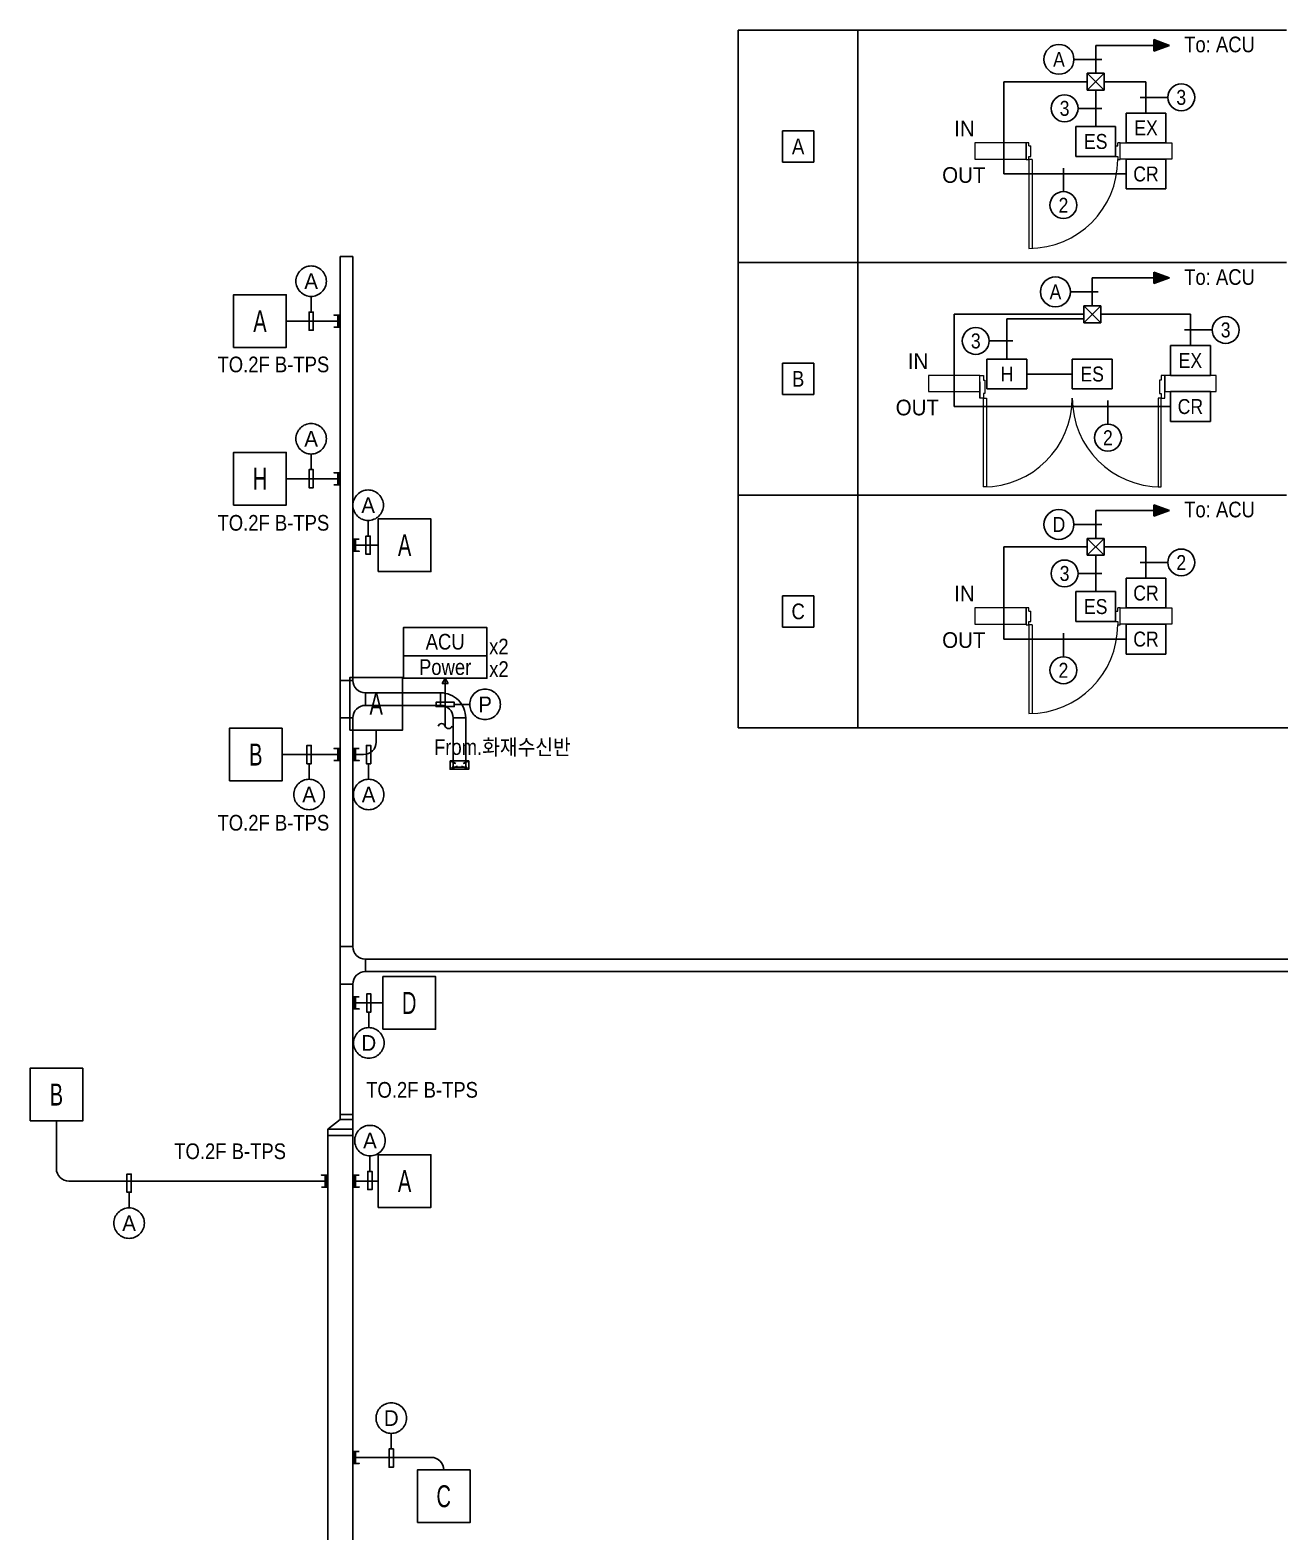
# Model space of a CAD drawing. Header units: millimetres. Extents: x 88230 to 502050, y -351975 to 882900.
# Drawn here: x 267720 to 297619, y -139685 to -103750 of the extents above; entities that cross this region are included whole.
import ezdxf
from ezdxf.enums import TextEntityAlignment as Align

# ---------------------------------------------------------------- set-up
doc = ezdxf.new("R2010")
doc.units = ezdxf.units.MM
doc.header["$LTSCALE"] = 150
doc.set_wipeout_variables(frame=1)
doc.linetypes.add('D1', pattern=[3, 1, -1, 1])
for name, color, linetype in [('-----20 General Symbol', 3, 'Continuous'), ('-----27 Communication Cable Tray', 2, 'Continuous'), ('-----29 Indicator', 1, 'Continuous'), ('-----30 Text', 2, 'Continuous'), ('4', 4, 'Continuous'), ('6', 6, 'Continuous')]:
    doc.layers.add(name, color=color, linetype=linetype)
doc.layers.add('-----31 Base Plan', color=8, linetype='Continuous', lineweight=0)
doc.styles.add('ELEC', font='')
doc.styles.get('ELEC').set_extended_font_data('Dotum')

# ---------------------------------------------------------------- blocks, each defined once
blk = doc.blocks.new('A$396929284792')
at = {"layer": '4', "ltscale": 0.05}
h = blk.add_hatch(color=256, dxfattribs=at)
h.dxf.hatch_style = 1
h.paths.add_polyline_path([(9938, 16187), (10316, 16325), (9938, 16462)])
at = {"layer": '4'}
h = blk.add_hatch(color=256, dxfattribs=at)
h.dxf.hatch_style = 1
h.paths.add_polyline_path([(9938, 10624), (10316, 10761), (9938, 10899)])
h = blk.add_hatch(color=256, dxfattribs=at)
h.dxf.hatch_style = 1
h.paths.add_polyline_path([(9938, 5060), (10316, 5197), (9938, 5335)])
at = {"layer": '-----20 General Symbol'}
for p, q in [((8346, 15657), (8752, 15657)), ((8346, 15252), (8346, 15657)), ((8752, 15252), (8346, 15657)), ((8346, 15252), (8752, 15657)), ((8752, 15657), (8752, 15252)), ((8752, 15252), (8346, 15252)), ((8262, 10093), (8668, 10093)), ((8262, 9688), (8262, 10093)), ((8668, 9688), (8262, 10093)), ((8262, 9688), (8668, 10093)), ((8668, 10093), (8668, 9688)), ((8668, 9688), (8262, 9688)), ((8346, 4530), (8752, 4530)), ((8346, 4124), (8346, 4530)), ((8752, 4124), (8346, 4530)), ((8346, 4124), (8752, 4530)), ((8752, 4530), (8752, 4124)), ((8752, 4124), (8346, 4124))]:
    blk.add_line(p, q, dxfattribs=at)
at = {"layer": '-----20 General Symbol', "color": 1}
for p, q in [((8072, 14384), (9026, 14384)), ((8072, 13668), (8072, 14384)), ((9026, 14384), (9026, 13668)), ((9275, 14707), (10229, 14707)), ((9275, 13992), (9275, 14707)), ((10229, 14707), (10229, 13992)), ((1806, 14284), (1056, 14284)), ((1056, 14284), (1056, 13534)), ((1806, 13534), (1806, 14284)), ((9026, 13668), (8072, 13668)), ((10229, 13992), (9275, 13992)), ((1056, 13534), (1806, 13534)), ((9275, 13605), (10229, 13605)), ((9275, 12890), (9275, 13605)), ((10229, 13605), (10229, 12890)), ((10229, 12890), (9275, 12890)), ((10337, 9143), (11291, 9143)), ((10337, 8428), (10337, 9143)), ((11291, 9143), (11291, 8428)), ((1806, 8721), (1056, 8721)), ((1056, 8721), (1056, 7971)), ((1806, 7971), (1806, 8721)), ((5948, 8820), (6901, 8820)), ((5948, 8105), (5948, 8820)), ((6901, 8820), (6901, 8105)), ((7988, 8820), (8942, 8820)), ((7988, 8105), (7988, 8820)), ((8942, 8820), (8942, 8105)), ((11291, 8428), (10337, 8428)), ((1056, 7971), (1806, 7971)), ((6901, 8105), (5948, 8105)), ((8942, 8105), (7988, 8105)), ((10337, 8042), (11291, 8042)), ((10337, 7326), (10337, 8042)), ((11291, 8042), (11291, 7326)), ((11291, 7326), (10337, 7326)), ((8072, 3256), (9026, 3256)), ((8072, 2541), (8072, 3256)), ((9026, 3256), (9026, 2541)), ((9275, 3580), (10229, 3580)), ((9275, 2864), (9275, 3580)), ((10229, 3580), (10229, 2864)), ((1806, 3157), (1056, 3157)), ((1056, 3157), (1056, 2407)), ((1806, 2407), (1806, 3157)), ((9026, 2541), (8072, 2541)), ((10229, 2864), (9275, 2864)), ((1056, 2407), (1806, 2407)), ((9275, 2478), (10229, 2478)), ((9275, 1762), (9275, 2478)), ((10229, 2478), (10229, 1762)), ((10229, 1762), (9275, 1762))]:
    blk.add_line(p, q, dxfattribs=at)
at = {"layer": '-----29 Indicator', "color": 1}
for p, q in [((0, 16691), (2861, 16691)), ((0, 11128), (0, 16691)), ((2861, 16691), (2861, 11128)), ((13115, 16691), (2861, 16691)), ((2861, 16691), (2861, 11128)), ((2861, 11128), (0, 11128)), ((0, 11128), (2861, 11128)), ((0, 5564), (0, 11128)), ((2861, 11128), (13115, 11128)), ((2861, 11128), (2861, 5564)), ((13115, 11128), (2861, 11128)), ((2861, 11128), (2861, 5564)), ((2861, 5564), (0, 5564)), ((0, 5564), (2861, 5564)), ((0, 0), (0, 5564)), ((2861, 5564), (13115, 5564)), ((2861, 5564), (2861, 0)), ((13115, 5564), (2861, 5564)), ((2861, 5564), (2861, 0)), ((0, 0), (39345, 0))]:
    blk.add_line(p, q, dxfattribs=at)
at = {"layer": '-----29 Indicator', "color": 1, "linetype": 'Continuous'}
for p, q in [((8406, 15991), (8027, 15991)), ((8692, 15991), (8406, 15991)), ((8406, 14818), (8126, 14818)), ((8692, 14818), (8406, 14818)), ((9609, 15081), (9895, 15081)), ((9895, 15081), (10273, 15081)), ((7777, 13391), (7777, 13105)), ((7777, 13105), (7777, 12825)), ((8322, 10427), (7943, 10427)), ((8608, 10427), (8322, 10427)), ((10671, 9517), (10957, 9517)), ((10957, 9517), (11336, 9517)), ((6281, 9254), (6002, 9254)), ((6568, 9254), (6281, 9254)), ((8840, 7827), (8840, 7541)), ((8840, 7541), (8840, 7261)), ((8406, 4863), (8027, 4863)), ((8692, 4863), (8406, 4863)), ((9609, 3953), (9895, 3953)), ((9895, 3953), (10273, 3953)), ((8406, 3690), (8126, 3690)), ((8692, 3690), (8406, 3690)), ((7777, 2263), (7777, 1977)), ((7777, 1977), (7777, 1697))]:
    blk.add_line(p, q, dxfattribs=at)
for centre, radius in [((7670, 15991), 358), ((7804, 14818), 322), ((10595, 15081), 322), ((7777, 12503), 322), ((7586, 10427), 358), ((11657, 9517), 322), ((5680, 9254), 322), ((8840, 6939), 322), ((7670, 4863), 358), ((7804, 3690), 322), ((10595, 3953), 322), ((7777, 1375), 322)]:
    blk.add_circle(centre, radius, dxfattribs=at)
at = {"layer": '-----31 Base Plan'}
for p, q in [((6888, 13992), (5661, 13992)), ((5661, 13992), (5661, 13605)), ((6888, 13992), (6888, 13592)), ((6951, 13992), (6888, 13992)), ((6888, 13605), (6888, 13992)), ((6951, 13918), (6951, 13992)), ((6951, 13918), (7001, 13918)), ((6951, 13592), (6951, 13668)), ((6951, 13668), (7001, 13668)), ((7001, 13668), (7001, 13918)), ((9026, 13918), (9026, 13668)), ((9026, 13918), (9076, 13918)), ((9026, 13668), (9076, 13668)), ((9076, 13918), (9076, 13992)), ((9138, 13992), (9076, 13992)), ((9076, 13668), (9076, 13592)), ((9138, 13592), (9138, 13992)), ((9138, 13992), (10366, 13992)), ((9138, 13605), (9138, 13992)), ((10366, 13992), (10366, 13605)), ((5661, 13605), (6888, 13605)), ((6888, 13592), (6951, 13592)), ((7026, 13592), (6951, 13592)), ((6951, 13592), (6951, 11467)), ((7026, 13592), (7026, 11468)), ((9076, 13592), (9138, 13592)), ((10366, 13605), (9138, 13605)), ((5776, 8428), (4548, 8428)), ((4548, 8428), (4548, 8042)), ((5776, 7887), (5776, 8428)), ((5776, 8428), (5862, 8428)), ((5776, 8042), (5776, 8428)), ((5776, 8274), (5776, 7887)), ((5862, 8428), (5862, 8318)), ((5862, 8318), (5899, 8318)), ((5899, 8318), (5899, 7998)), ((10114, 8318), (10078, 8318)), ((10078, 8318), (10078, 7998)), ((10200, 8428), (10114, 8428)), ((10114, 8428), (10114, 8318)), ((10200, 7887), (10200, 8428)), ((11428, 8428), (10200, 8428)), ((10200, 8428), (10200, 8042)), ((11428, 8042), (11428, 8428)), ((4548, 8042), (5776, 8042)), ((5899, 7998), (5862, 7998)), ((5862, 7998), (5862, 7887)), ((10078, 7998), (10114, 7998)), ((10114, 7998), (10114, 7887)), ((10200, 8042), (11428, 8042)), ((5862, 7887), (5776, 7887)), ((5862, 7887), (5862, 7887)), ((5862, 5761), (5862, 7887)), ((5862, 7887), (5935, 7887)), ((5935, 7887), (5935, 5761)), ((10041, 7887), (10041, 5761)), ((10114, 7887), (10041, 7887)), ((10114, 7887), (10114, 7887)), ((10114, 7887), (10114, 7887)), ((10114, 7887), (10200, 7887)), ((10114, 5761), (10114, 7887)), ((5935, 5761), (5862, 5761)), ((10041, 5761), (10114, 5761)), ((6888, 2864), (5661, 2864)), ((5661, 2864), (5661, 2478)), ((6888, 2864), (6888, 2464)), ((6951, 2864), (6888, 2864)), ((6888, 2478), (6888, 2864)), ((6888, 2764), (6888, 2514)), ((6951, 2791), (6951, 2864)), ((6951, 2791), (7001, 2791)), ((6951, 2464), (6951, 2541)), ((6951, 2541), (7001, 2541)), ((7001, 2541), (7001, 2791)), ((9026, 2791), (9026, 2541)), ((9026, 2791), (9076, 2791)), ((9026, 2541), (9076, 2541)), ((9076, 2791), (9076, 2864)), ((9138, 2864), (9076, 2864)), ((9076, 2541), (9076, 2464)), ((9138, 2464), (9138, 2864)), ((9138, 2864), (10366, 2864)), ((9138, 2478), (9138, 2864)), ((9138, 2514), (9138, 2764)), ((9138, 2514), (9138, 2764)), ((10366, 2864), (10366, 2478)), ((5661, 2478), (6888, 2478)), ((6888, 2464), (6951, 2464)), ((7026, 2464), (6951, 2464)), ((6951, 2464), (6951, 339)), ((7026, 2464), (7026, 341)), ((9076, 2464), (9138, 2464)), ((10366, 2478), (9138, 2478))]:
    blk.add_line(p, q, dxfattribs=at)
at = {"layer": '-----31 Base Plan', "ltscale": 8}
for p, q in [((6888, 13892), (6888, 13642)), ((9138, 13642), (9138, 13892)), ((9138, 13642), (9138, 13892))]:
    blk.add_line(p, q, dxfattribs=at)
at = {"layer": '-----31 Base Plan'}
for centre, radius, start, end in [((6951, 13592), 2125, 270, 0), ((5862, 7887), 2126, 270.0001, 0), ((10114, 7887), 2126, 180, 269.9999), ((6951, 2464), 2125, 270, 0)]:
    blk.add_arc(centre, radius, start, end, dxfattribs=at)
at = {"layer": '4'}
for p, q in [((9938, 16325), (8549, 16325)), ((8549, 16325), (8549, 15657)), ((8346, 15454), (6355, 15454)), ((6355, 15454), (6355, 13248)), ((9752, 15454), (8752, 15454)), ((9752, 14707), (9752, 15454)), ((8549, 15252), (8549, 14384)), ((6355, 13248), (9275, 13248)), ((10316, 10761), (9938, 10899)), ((9938, 10899), (9938, 10624)), ((9938, 10761), (8465, 10761)), ((8465, 10761), (8465, 10093)), ((9938, 10624), (10316, 10761)), ((8262, 9891), (5162, 9891)), ((5162, 9891), (5162, 7684)), ((6425, 9781), (6425, 8820)), ((6425, 9781), (8262, 9781)), ((10814, 9891), (8668, 9891)), ((10814, 9143), (10814, 9891)), ((7988, 8462), (6901, 8462)), ((5162, 7684), (10337, 7684)), ((9938, 5197), (8549, 5197)), ((8549, 5197), (8549, 4530)), ((10316, 5197), (9938, 5335)), ((9938, 5335), (9938, 5060)), ((9938, 5060), (10316, 5197)), ((8346, 4327), (6355, 4327)), ((6355, 4327), (6355, 2120)), ((9752, 4327), (8752, 4327)), ((9752, 3580), (9752, 4327)), ((8549, 4124), (8549, 3256)), ((6355, 2120), (9275, 2120))]:
    blk.add_line(p, q, dxfattribs=at)
at = {"layer": '4', "ltscale": 0.05}
for p, q in [((10316, 16325), (9938, 16462)), ((9938, 16462), (9938, 16187)), ((9938, 16187), (10316, 16325))]:
    blk.add_line(p, q, dxfattribs=at)
at = {"layer": '-----20 General Symbol', "color": 3, "style": 'ELEC', "width": 0.9}
for s, height, p in [('EX', 357.7, (9752, 14350)), ('ES', 357.7, (8549, 14026)), ('CR', 357.7, (9752, 13248)), ('H', 358, (6425, 8462)), ('ES', 357.7, (8465, 8462)), ('EX', 357.7, (10814, 8786)), ('CR', 357.7, (10814, 7684)), ('CR', 357.7, (9752, 3222)), ('ES', 357.7, (8549, 2898)), ('CR', 357.7, (9752, 2120))]:
    blk.add_text(s, height=height, dxfattribs=at).set_placement(p, align=Align.MIDDLE_CENTER)
at = {"layer": '-----20 General Symbol', "style": 'ELEC', "width": 0.9}
for s, p in [('A', (1431, 13909)), ('B', (1431, 8346)), ('C', (1431, 2782))]:
    blk.add_text(s, height=375, dxfattribs=at).set_placement(p, align=Align.MIDDLE_CENTER)
at = {"layer": '-----30 Text', "style": 'ELEC', "width": 0.9}
for p in [(11511, 16347), (11511, 10783), (11511, 5220)]:
    blk.add_text('To: ACU', height=375, dxfattribs=at).set_placement(p, align=Align.MIDDLE_CENTER)
for s, p in [('A', (7670, 15991)), ('3', (10595, 15081)), ('3', (7804, 14818)), ('2', (7777, 12503)), ('A', (7586, 10427)), ('3', (5680, 9254)), ('3', (11657, 9517)), ('2', (8840, 6939)), ('D', (7670, 4863)), ('2', (10595, 3953)), ('3', (7804, 3690)), ('2', (7777, 1375))]:
    blk.add_text(s, height=358, dxfattribs=at).set_placement(p, align=Align.MIDDLE)
at = {"layer": '-----30 Text', "style": 'ELEC'}
for s, p in [('IN', (5165, 14148)), ('OUT', (4876, 13036)), ('IN', (4053, 8584)), ('OUT', (3764, 7473)), ('IN', (5165, 3020)), ('OUT', (4876, 1909))]:
    blk.add_text(s, height=375, dxfattribs=at).set_placement(p)
blk = doc.blocks.new('O08')
blk.add_hatch(color=256).paths.add_polyline_path([(120, 51), (-120, 51), (-120, 0), (120, 0)])
blk.add_lwpolyline([(120, 127.5), (120, 0), (-120, 0), (-120, 127.5), (-120, 51), (120, 51)])
blk = doc.blocks.new('GOK_A')
at = {"layer": '-----20 General Symbol', "color": 1}
blk.add_lwpolyline([(272950, 44280), (274750, 44280), (274750, 46080), (272950, 46080)], close=True, dxfattribs=at)
at = {"layer": '-----20 General Symbol', "color": 3, "style": 'ELEC', "width": 0.7}
blk.add_text('A', height=750, dxfattribs=at).set_placement((273850, 45180), align=Align.MIDDLE_CENTER)
blk = doc.blocks.new('GOK_H')
at = {"layer": '-----20 General Symbol', "color": 1}
blk.add_lwpolyline([(139470, -259730), (140730, -259730), (140730, -258470), (139470, -258470)], close=True, dxfattribs=at)
at = {"layer": '-----20 General Symbol', "color": 3, "style": 'ELEC', "width": 0.7}
blk.add_text('H', height=525, dxfattribs=at).set_placement((140100, -259100), align=Align.MIDDLE_CENTER)
blk = doc.blocks.new('GOK_B')
at = {"layer": '-----20 General Symbol', "color": 1}
blk.add_lwpolyline([(272950, 41850), (274750, 41850), (274750, 43650), (272950, 43650)], close=True, dxfattribs=at)
at = {"layer": '-----20 General Symbol', "color": 3, "style": 'ELEC', "width": 0.7}
blk.add_text('B', height=750, dxfattribs=at).set_placement((273850, 42750), align=Align.MIDDLE_CENTER)
blk = doc.blocks.new('GOK_D')
at = {"layer": '-----20 General Symbol', "color": 1}
blk.add_lwpolyline([(116508, -205929), (117768, -205929), (117768, -204669), (116508, -204669)], close=True, dxfattribs=at)
at = {"layer": '-----20 General Symbol', "color": 3, "style": 'ELEC', "width": 0.7}
blk.add_text('D', height=525, dxfattribs=at).set_placement((117138, -205299), align=Align.MIDDLE_CENTER)
blk = doc.blocks.new('GOK_C')
at = {"layer": '-----20 General Symbol', "color": 1}
blk.add_lwpolyline([(114698, -205929), (115958, -205929), (115958, -204669), (114698, -204669)], close=True, dxfattribs=at)
at = {"layer": '-----20 General Symbol', "color": 3, "style": 'ELEC', "width": 0.7}
blk.add_text('C', height=525, dxfattribs=at).set_placement((115328, -205299), align=Align.MIDDLE_CENTER)

msp = doc.modelspace()

# ---------------------------------------------------------------- linework, layer by layer
at = {"layer": '-----20 General Symbol', "color": 1}
for points in [[(276650, -118722), (278650, -118722), (278650, -118048), (276650, -118048)], [(276650, -119261), (278650, -119261), (278650, -118722), (276650, -118722)]]:
    msp.add_lwpolyline(points, close=True, dxfattribs=at)
at = {"layer": '-----27 Communication Cable Tray', "elevation": 0}
for points in [[(275141, -109170), (275141, -119309), (275441, -119309), (275441, -109170)], [(277541, -119609), (275741, -119609), (275741, -119909), (277541, -119909)], [(275141, -120209), (275141, -125679), (275441, -125679), (275441, -120209)], [(277841, -120209), (277841, -121438), (278141, -121438), (278141, -120209)], [(275741, -126279), (343574, -126279), (343574, -125979), (275741, -125979)], [(275141, -126579), (275141, -129699), (275441, -129699), (275441, -126579)], [(275441, -146808), (275441, -130199), (274841, -130199), (274841, -146808)]]:
    msp.add_lwpolyline(points, close=True, dxfattribs=at)
for points in [[(275441, -120209), (275141, -120209), (275141, -120209), (275141, -119309), (275441, -119309, 0.414214), (275741, -119609), (275741, -119909), (275741, -119909, 0.414214)], [(277541, -119909), (277541, -119909, -0.414214), (277841, -120209), (277841, -120209), (278141, -120209, 0.414214), (277541, -119609)], [(275441, -126579), (275141, -126579), (275141, -126579), (275141, -125679), (275441, -125679, 0.414214), (275741, -125979), (275741, -126279), (275741, -126279, 0.414214)]]:
    msp.add_lwpolyline(points, format="xyb", close=True, dxfattribs=at)
at = {"layer": '-----27 Communication Cable Tray', "color": 1, "elevation": 0}
msp.add_lwpolyline([(277766, -121238), (277766, -121438), (278216, -121438), (278216, -121238), (277766, -121238)], dxfattribs=at)
at = {"layer": '-----27 Communication Cable Tray', "color": 1, "linetype": 'D1', "elevation": 0}
for points in [[(277766, -121238), (278216, -121438)], [(278216, -121238), (277766, -121438)]]:
    msp.add_lwpolyline(points, dxfattribs=at)
at = {"layer": '-----27 Communication Cable Tray', "elevation": 0}
for points in [[(277816, -121388), (277816, -121438), (278166, -121438), (278166, -121388), (277816, -121388)], [(277891, -121288), (277841, -121288), (277841, -121388), (278141, -121388), (278141, -121288), (278091, -121288)], [(275441, -130199), (275441, -129699), (275141, -129699), (275141, -129818), (275441, -129818), (275441, -130051), (274841, -130051), (275141, -129818), (275441, -129818), (275441, -130199), (274841, -130199), (274841, -130051)]]:
    msp.add_lwpolyline(points, dxfattribs=at)
at = {"layer": '-----29 Indicator', "color": 1, "elevation": 0}
for points in [[(274444, -110124), (274444, -110497), (274393, -110497), (274393, -110933), (274495, -110933), (274495, -110497), (274418, -110497), (274444, -110497), (274444, -110124, -0.414214), (274079, -109759, -0.414214), (274444, -109395, -0.414214), (274809, -109759, -0.414214), (274444, -110124, -0.151042)], [(274444, -113894), (274444, -114267), (274393, -114267), (274393, -114703), (274495, -114703), (274495, -114267), (274418, -114267), (274444, -114267), (274444, -113894, -0.414214), (274079, -113529, -0.414214), (274444, -113165, -0.414214), (274809, -113529, -0.414214), (274444, -113894, -0.151042)], [(275808, -115484), (275808, -115857), (275756, -115857), (275756, -116293), (275859, -116293), (275859, -115857), (275782, -115857), (275808, -115857), (275808, -115484, -0.414214), (275443, -115119, -0.414214), (275808, -114754, -0.414214), (276173, -115119, -0.414214), (275808, -115484, -0.151042)], [(274394, -121676), (274394, -121303), (274343, -121303), (274343, -120867), (274445, -120867), (274445, -121303), (274368, -121303), (274394, -121303), (274394, -121676, 0.414214), (274029, -122041, 0.414214), (274394, -122405, 0.414214), (274759, -122041, 0.414214), (274394, -121676, 0.151042)], [(275819, -121676), (275819, -121303), (275768, -121303), (275768, -120867), (275871, -120867), (275871, -121303), (275794, -121303), (275819, -121303), (275819, -121676, 0.414214), (275454, -122041, 0.414214), (275819, -122405, 0.414214), (276184, -122041, 0.414214), (275819, -121676, 0.151042)], [(275824, -127619), (275824, -127246), (275773, -127246), (275773, -126810), (275875, -126810), (275875, -127246), (275798, -127246), (275824, -127246), (275824, -127619, 0.414214), (275459, -127984, 0.414214), (275824, -128349, 0.414214), (276189, -127984, 0.414214), (275824, -127619, 0.151042)], [(275851, -130686), (275851, -131059), (275800, -131059), (275800, -131495), (275903, -131495), (275903, -131059), (275826, -131059), (275851, -131059), (275851, -130686, -0.414214), (275486, -130321, -0.414214), (275851, -129956, -0.414214), (276216, -130321, -0.414214), (275851, -130686, -0.151042)], [(276361, -137326), (276361, -137699), (276310, -137699), (276310, -138135), (276413, -138135), (276413, -137699), (276336, -137699), (276361, -137699), (276361, -137326, -0.414214), (275996, -136961, -0.414214), (276361, -136596, -0.414214), (276726, -136961, -0.414214), (276361, -137326, -0.151042)]]:
    msp.add_lwpolyline(points, format="xyb", dxfattribs=at)
at = {"layer": '-----29 Indicator', "color": 1}
for points in [[(278240, -119884), (277867, -119884), (277867, -119935), (277431, -119935), (277431, -119832), (277867, -119832), (277867, -119909), (277867, -119884), (278240, -119884, 0.414214), (278605, -120249, 0.414214), (278970, -119884, 0.414214), (278605, -119519, 0.414214), (278240, -119884, 0.151042)], [(270089, -131931), (270089, -131558), (270037, -131558), (270037, -131122), (270140, -131122), (270140, -131558), (270063, -131558), (270089, -131558), (270089, -131931, 0.414214), (269724, -132296, 0.414214), (270089, -132660, 0.414214), (270454, -132296, 0.414214), (270089, -131931, 0.151042)]]:
    msp.add_lwpolyline(points, format="xyb", dxfattribs=at)
at = {"layer": '4'}
for p, q in [((273850, -110715), (275141, -110715, 0)), ((273850, -114485), (275141, -114485, 0)), ((276050, -116075), (275441, -116075, 0)), ((276000, -120500), (276000, -120785)), ((273750, -121085), (275141, -121085, 0)), ((275441, -121085), (275700, -121085)), ((276159, -127028), (275441, -127028, 0)), ((268350, -129850), (268350, -130990)), ((274841, -131290), (268650, -131290)), ((276050, -131290), (275441, -131290)), ((277315, -137900), (275441, -137900))]:
    msp.add_line(p, q, dxfattribs=at)
for centre, start, end in [((275700, -120785, 0), 270, 0), ((268650, -130990), 180, 270), ((277315, -138200), 0, 90)]:
    msp.add_arc(centre, 300, start, end, dxfattribs=at)
at = {"layer": '6'}
msp.add_line((277649, -119261), (277649, -120404), dxfattribs=at)
msp.add_lwpolyline([(277719, -119381), (277650, -119261), (277581, -119381)], close=True, dxfattribs=at)
for centre, start, end in [((277566, -120432), 18.9998, 161.0002), ((277732, -120375), 198.9998, 341.0002)]:
    msp.add_arc(centre, 88, start, end, dxfattribs=at)

# ---------------------------------------------------------------- block references
at = {"layer": '-----20 General Symbol', "xscale": 0.6999999999970896, "yscale": 0.6999999999970896, "zscale": 0.6999999999970896}
for name, p in [('GOK_A', (81525, -142341)), ('GOK_A', (84985, -147701)), ('GOK_A', (84305, -151496)), ('GOK_B', (81425, -151010)), ('GOK_B', (76655, -159145)), ('GOK_A', (84985, -162916))]:
    msp.add_blockref(name, p, dxfattribs=at)
at = {"layer": '-----20 General Symbol'}
for name, p in [('GOK_H', (133120, 144615)), ('GOK_D', (159652, 78271)), ('GOK_C', (162287, 66469))]:
    msp.add_blockref(name, p, dxfattribs=at)
at = {"layer": '4', "xscale": -1.199999999953434, "yscale": 1.199999999953434, "zscale": 1.199999999953434}
for p, rotation in [((275141, -110715, 0), 90), ((275141, -114485, 0), 90), ((275441, -116075, 0), 270.0000000000001), ((275141, -121085, 0), 90), ((275441, -121085), 270.0000000000001), ((275441, -127028, 0), 270.0000000000001), ((274841, -131290), 90), ((275441, -131290), 270.0000000000001), ((275441, -137900), 270.0000000000001)]:
    msp.add_blockref('O08', p, dxfattribs=dict(at, rotation=rotation))

# ---------------------------------------------------------------- texts
at = {"layer": '-----20 General Symbol', "color": 3, "style": 'ELEC', "width": 0.9}
for s, p in [('ACU', (277650, -118385, 0)), ('x2', (278935, -118501, 0)), ('Power', (277650, -118992, 0)), ('x2', (278937, -119040, 0))]:
    msp.add_text(s, height=375, dxfattribs=at).set_placement(p, align=Align.MIDDLE_CENTER)
msp.add_text('From.화재수신반', height=375, dxfattribs=at).set_placement((279018, -120901), align=Align.MIDDLE)
at = {"layer": '-----30 Text', "style": 'ELEC'}
for s, p in [('A', (274444, -109759)), ('A', (274444, -113529)), ('A', (275808, -115119)), ('P', (278605, -119884)), ('A', (274394, -122041)), ('A', (275819, -122041)), ('D', (275824, -127984, 0)), ('A', (275851, -130321, 0)), ('A', (270089, -132296)), ('D', (276361, -136961, 0))]:
    msp.add_text(s, height=375, dxfattribs=at).set_placement(p, align=Align.MIDDLE)
at = {"style": 'ELEC', "width": 0.9}
for p in [(273541, -111751), (273541, -115540), (273541, -122716), (277098, -129107), (272506, -130576)]:
    msp.add_text('TO.2F B-TPS', height=375, dxfattribs=at).set_placement(p, align=Align.MIDDLE)

# ---------------------------------------------------------------- wipeouts: each hides what was drawn before it
at = {"color": 1}
msp.add_wipeout([(284663, -103751), (324000, -103750), (324008, -120442), (284663, -120442)], dxfattribs=at).dxf.layer = '-----30 Text'

# ---------------------------------------------------------------- next in the draw order: block references
at = {"layer": '-----30 Text'}
msp.add_blockref('A$396929284792', (284663, -120442), dxfattribs=at)

doc.saveas('drawing.dxf')
